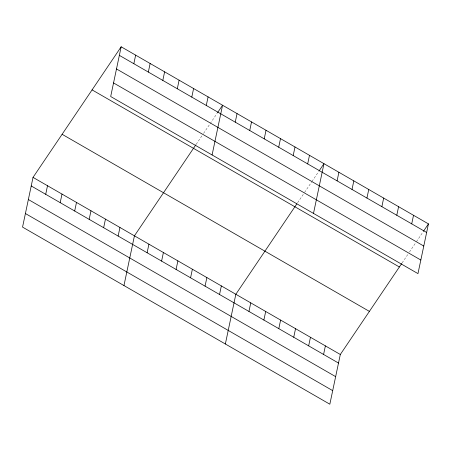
<?xml version="1.0" encoding="UTF-8"?>
<svg xmlns="http://www.w3.org/2000/svg" width="451" height="451" viewBox="0 0 451 451"><rect width="100%" height="100%" fill="white"/><g stroke="black" fill="none" stroke-linecap="round" stroke-linejoin="round"><path stroke-width="0.34" stroke-dasharray="2.25 1.69" d="M196.196 144.309L202.403 135.114M203.564 133.389L209.771 124.194M210.16 123.619L217.14 113.28M297.604 202.753L303.805 193.558M304.583 192.408L311.562 182.063M311.951 181.488L318.541 171.724M402.078 262.967L408.285 253.772M409.446 252.047L416.042 242.277M416.431 241.702L423.021 231.938"/><path stroke-width="0.68" d="M121.161 46.791L110.687 96.514L417.97 273.616L428.45 223.893L121.161 46.791L33.03 177.384L22.55 227.107L329.839 404.209L340.313 354.486L401.694 263.542M45.709 194.308L47.513 185.733M60.192 202.657L62.001 194.082M74.68 211.006L76.49 202.431M89.168 219.355L90.972 210.78M133.84 63.715L135.65 55.14M103.651 227.704L105.461 219.13M148.328 72.064L150.138 63.49M118.139 236.053L119.949 227.479M162.817 80.413L164.621 71.839M123.957 285.551L134.432 235.828L195.813 144.884M177.299 88.762L179.109 80.188M147.111 252.752L148.92 244.177M191.788 97.112L193.597 88.537M161.599 261.101L163.403 252.526M206.276 105.461L208.08 96.886M176.087 269.45L177.891 260.875M212.088 154.958L222.569 105.235L217.529 112.705M190.57 277.799L192.38 269.224M235.247 122.159L237.057 113.584M205.058 286.148L206.862 277.574M249.736 130.508L251.54 121.933M219.541 294.497L221.351 285.923M264.218 138.857L266.028 130.283M225.359 343.995L235.839 294.272L296.826 203.903M278.707 147.206L280.511 138.632M248.958 311.449L250.762 302.875M293.195 155.556L294.999 146.981M263.88 320.052L265.69 311.478M307.678 163.905L309.487 155.33M278.808 328.655L280.612 320.08M313.496 213.402L323.97 163.679L318.93 171.149M293.731 337.258L295.54 328.683M337.089 180.857L338.898 172.276M308.659 345.861L310.463 337.28M352.017 189.459L353.821 180.879M323.581 354.463L325.391 345.883M366.939 198.057L368.749 189.482M381.867 206.659L383.671 198.085M396.79 215.262L398.599 206.688M411.718 223.865L413.522 215.29M423.41 231.363L428.45 223.893M119.357 55.366L426.64 232.468M116.493 68.947L423.782 246.049M113.545 82.933L420.834 260.035M92.077 89.884L399.366 266.986M62.114 134.291L369.397 311.393M33.03 177.384L340.313 354.486M31.22 185.959L338.509 363.061M28.362 199.539L335.645 376.641M25.414 213.532L332.697 390.634"/></g></svg>
